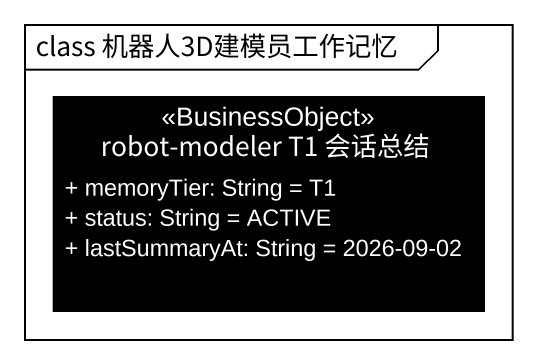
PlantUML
@startuml
mainframe class 机器人3D建模员工作记忆
hide circle
hide empty members
skinparam classAttributeIconSize 0
class "robot-modeler T1 会话总结" as robot_modeler_T1_会话总结 <<BusinessObject>> #000000 {
  + memoryTier: String = T1
  + status: String = ACTIVE
  + lastSummaryAt: String = 2026-09-02
}
@enduml
